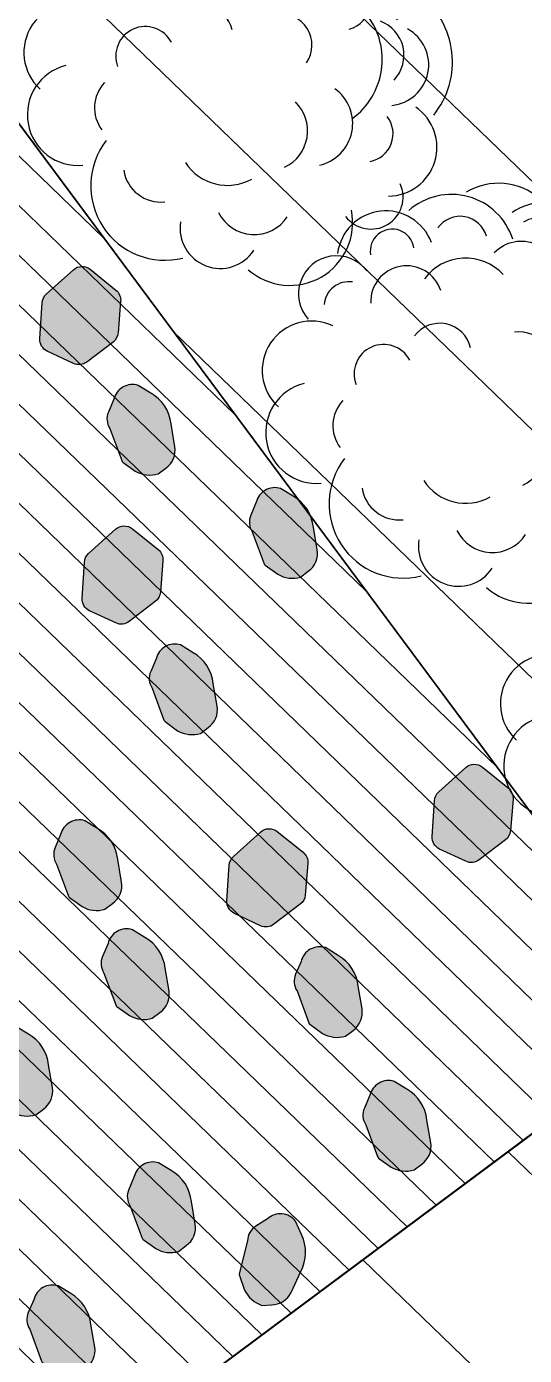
# Model space of a CAD drawing. Header units: millimetres. Extents: x 60.6 to 115.2, y 47.4 to 73.6.
# Drawn here: x 78.192 to 78.635, y 63.387 to 64.568 of the extents above; entities that cross this region are included whole.
import ezdxf

# ---------------------------------------------------------------- set-up
doc = ezdxf.new("R2010")
doc.units = ezdxf.units.MM
doc.layers.add('hatch 3', color=7, linetype='Continuous', true_color=0x57792a)
doc.layers.add('kamni', color=250, linetype='Continuous')
doc.layers.add('trees', color=118, linetype='Continuous')
doc.styles.get("Standard").update_dxf_attribs({"font": 'arial.ttf'})
pattern_1 = [(136, (-529.2652610559677, -497.6456645938825), (-0.1102770163103658, -0.1141951933037609), [])]

# ---------------------------------------------------------------- blocks, each defined once
blk = doc.blocks.new('LCPLSH01')
for centre, radius, start, end in [((0.4462804744991331, 3.411669429634358), 1.846751345422383, 346.3015873750088, 127.9370226553181), ((-1.236412537400685, 3.811305384647731), 1.00007828974768, 15.03719734787322, 170.8059841391778), ((-2.760716976921245, 2.978446032712869), 1.562548278924652, 72.59783825227498, 215.221853774835), ((-1.668193587478637, 2.712798834943607), 0.9873212501329246, 50.32486390489546, 170.5642262486379), ((0.7586330762831679, 2.964807016332069), 0.9344367083647337, 32.92540397215033, 120.281903141776), ((3.142254820817815, 2.675310571032115), 1.260942738531412, 307.7690162227123, 119.5953548926374), ((-0.4589377279976397, 1.627808135024173), 1.247029163362783, 57.13994507918288, 143.1153100614277), ((2.006182093419394, 1.977579965638514), 0.9124787550288564, 340.8702265453924, 60.91392328387293), ((-4.349620928356185, 1.578876762556572), 0.7955394740648652, 61.28893497756891, 228.7430707917667), ((3.880227601253903, 1.310261164579304), 1.227032837637524, 268.3456964574647, 71.80761159692182), ((-1.318788486342076, 1.126752855753026), 1.005077407613917, 139.5951462315882, 249.8130744065581), ((-4.238335608000266, 0.2766872770903124), 1.20940199358339, 114.2325708235197, 259.6452990916742), ((-2.216451682237977, 0.5266801504001801), 1.063259472562121, 126.6684779249226, 258.2541899656549), ((2.205626102987434, 0.6630188588015073), 0.7356130302744137, 231.9504511444709, 44.67024517890606), ((-3.567620853735217, 0.2046980992808596), 0.7018041919928725, 124.7303738160669, 241.9445818217542), ((4.087216204638853, -0.68020637061346), 0.945697641107543, 241.4709903396407, 65.95299387556177), ((-1.550947569036563, -0.9173865270181221), 1.81861298405195, 150.2853854258438, 240.9902399207691), ((3.674230610140715, -0.5143150536240704), 0.6219042935600835, 285.9189036761777, 18.6962073373901), ((1.124192148135787, -0.3371376828147827), 0.7877327702540039, 217.1947256055235, 347.0017875511076), ((-2.899878326368441, -1.452754076236547), 2.114159667915088, 165.2088940143377, 256.0533005955064), ((-3.393083378196799, -1.59531678221272), 1.015845468367616, 119.784729226937, 265.1379386636391), ((-0.7588451963190757, -0.9527317274727274), 0.7798334301801184, 169.7034853116127, 302.4572715365821), ((2.414882900585532, -1.20921618802454), 0.8945179320400393, 222.2015704582211, 26.26703907361906), ((-2.84061122940977, -1.610748862099625), 0.8990170335302412, 160.5723700214119, 273.7596949951071), ((3.312598456603784, -1.957550306748228), 1.210708977616722, 224.5471956577107, 16.64523818653643), ((0.9950356393370683, -1.632160819664175), 1.27603188767645, 247.0119664507745, 347.4341500612608), ((3.257558137070898, -2.217367316952538), 0.5432171475903874, 212.3242603326337, 34.48841469371855), ((-1.747946953563424, -2.534062625258702), 0.6633297925705822, 127.732698048603, 344.8714011554787), ((-2.195311787528958, -3.318403248259761), 1.117149114927742, 146.8299787883539, 298.3034898994062), ((0.04330586114038582, -2.894438649574825), 0.9257499348200435, 199.6380275572884, 340.3619724427115), ((1.785686750630131, -3.072820030722905), 0.6772092297614505, 219.6109414307482, 348.696108281547), ((-2.293395045371714, -3.510496146368599), 0.4046796102187317, 149.5216477167455, 313.5871163321817), ((1.830966861297544, -2.636847800152202), 1.601922212302519, 221.7692870858376, 335.3393969305943), ((-0.2538125552685635, -3.616879948939149), 1.354988975176594, 187.9213749218619, 329.6271875248916), ((-0.2146143119842314, -3.605656469457937), 0.9828861064566123, 191.6192407458756, 322.623335431122), ((-1.002978126850017, -3.580073632426355), 1.53848519617026, 221.5755322007732, 292.6670439762376), ((0.8803330515328049, -3.38072203088602), 1.585534798419175, 253.3841287376492, 324.4756405131403)]:
    blk.add_arc(centre, radius, start, end)
at = {"flags": 1}
for tag, p in [('SIZE', (-1.267605633802816, 1.068913480885312)), ('ITEM', (-1.267605633802816, 0.2117706237424546))]:
    blk.add_attdef(tag, p, '', height=0.5, dxfattribs=at)

msp = doc.modelspace()

# ---------------------------------------------------------------- hatches: boundary and pattern name
at = {"layer": 'hatch 3', "linetype": 'Continuous'}
h = msp.add_hatch(dxfattribs=at)
h.set_pattern_fill('ANSI31', color=256, scale=0.05, angle=91, style=0)
h.set_pattern_definition(pattern_1)
h.paths.add_polyline_path([(82.31941499405173, 51.68477767416323), (81.5943143628441, 52.65936033139565), (79.72764402654502, 55.16828731276496), (77.10119338252753, 58.69840870083976), (75.66858394050428, 60.62392945809654), (75.31043158000546, 61.10530964741577), (76.13038718819564, 61.71536598745342), (77.73498781936269, 62.90920718897837), (78.53728813494638, 63.5061277897405), (79.33958845052996, 64.10304839050286), (80.944189081697, 65.29688959202781), (82.08355399931668, 66.14459010753637), (85.5777142254102, 66.15196578983478), (85.1779475441806, 64.39691265394413), (84.30039786269185, 60.49436136581039), (82.72080843563185, 53.46976904725534), (82.3582963377919, 51.85764145623239)])
h = msp.add_hatch(dxfattribs=at)
h.set_pattern_fill('ANSI31', color=256, scale=0.05, angle=91, style=0)
h.set_pattern_definition(pattern_1)
h.paths.add_polyline_path([(78.77797822962123, 63.68520396996928), (78.12136556878261, 64.56773431711122), (79.00389591592466, 65.22434697794984), (79.66050857676316, 64.3418166308079)])
h = msp.add_hatch(dxfattribs=at)
h.set_pattern_fill('ANSI31', color=41, scale=0.01, angle=91, style=0)
h.set_pattern_definition([(136, (679.4135977810487, -569.1557750629456), (-0.02205540326207316, -0.02283903866075217), [])])
h.paths.add_polyline_path([(77.89544788247952, 63.02859130913032), (77.2388352216409, 63.91112165627226), (78.12136556878295, 64.56773431711088), (78.77797822962145, 63.68520396996894)])
at = {"layer": 'kamni', "linetype": 'ByBlock', "ltscale": 2}
h = msp.add_hatch(color=256, dxfattribs=at)
h.set_gradient(color1=(130, 130, 130), color2=(163, 163, 163), centered=1, one_color=1, tint=0.6399999856948853, name='SPHERICAL')
edge = h.paths.add_edge_path()
edge.add_line((78.27615029491926, 64.32377136185937), (78.2738861353672, 64.29569027298999))
edge.add_arc((78.26240340008815, 64.29661611830647), 0.01151999995829113, 307.2414973704428, 355.39025156837505, ccw=False)
edge.add_line((78.26937502591909, 64.28744514058803), (78.24605755750599, 64.2697195861449))
edge.add_arc((78.23908593164197, 64.27889056391018), 0.01152000001559035, 244.97052524652912, 307.2414973604518, ccw=False)
edge.add_line((78.23421199889731, 64.26845240411262), (78.21086958597584, 64.27935177265385))
edge.add_arc((78.21574351873358, 64.2897899324214), 0.01151999999391073, 176.3479944034461, 244.9705251244554, ccw=False)
edge.add_line((78.2042469121235, 64.29052371461898), (78.20627016219669, 64.32222319041898))
edge.add_arc((78.217766768812, 64.32148940823299), 0.0115199999984231, 132.0214219802031, 176.3479944626598, ccw=False)
edge.add_line((78.2100551839344, 64.33004755398065), (78.23407323223637, 64.35168976762202))
edge.add_arc((78.24178481711033, 64.34313162187163), 0.01151999999796497, 51.14496387606118, 132.0214219576772, ccw=False)
edge.add_line((78.2490119135806, 64.35210265729461), (78.27189465606727, 64.33366824264044))
edge.add_arc((78.26466755958143, 64.3246972072028), 0.01152000001906038, -4.609748541704789, 51.14496386149659, ccw=False)
h = msp.add_hatch(color=256, dxfattribs=at)
h.set_gradient(color1=(130, 130, 130), color2=(64, 64, 64), one_color=1, tint=0.25, name='INVSPHERICAL')
edge = h.paths.add_edge_path()
edge.add_line((78.30955911696208, 64.170346018175), (78.31635831867413, 64.17547735730773))
edge.add_arc((78.30498813339932, 64.19148127400342), 0.01963177176890384, 305.3923722487573, 368.8351001129976)
edge.add_line((78.32438696388897, 64.1944965415571), (78.3209362119843, 64.21467619901136))
edge.add_arc((78.28548122149664, 64.21100817958984), 0.03564422417386991, 5.906559682272529, 60.58350187326226)
edge.add_line((78.30298804603274, 64.2420568802329), (78.29180660849806, 64.24895233903067))
edge.add_arc((78.28671254577591, 64.2326967265052), 0.01703509358927651, 72.60044115239825, 166.4045270116866)
edge.add_line((78.27015478272472, 64.23670108617148), (78.26526470437022, 64.22528089825278))
edge.add_arc((78.27942674723647, 64.21908179369791), 0.01545937758862131, 156.3597200712953, 213.6489481306258)
edge.add_line((78.26655761663687, 64.21051570748318), (78.27705521640416, 64.18211341621623))
edge.add_arc((78.27947767989576, 64.1829301765423), 0.002556448082472068, 198.6321022814706, 234.2104867513443)
edge.add_line((78.27798264549301, 64.1808564603291), (78.28920107541796, 64.17276859420258))
edge.add_arc((78.30214145241155, 64.1947622764502), 0.02551813895145151, 239.5288101117863, 286.8987928476483)
h = msp.add_hatch(color=256, dxfattribs=at)
h.set_gradient(color1=(130, 130, 130), color2=(64, 64, 64), one_color=1, tint=0.25, name='INVSPHERICAL')
edge = h.paths.add_edge_path()
edge.add_line((78.43618778657321, 64.07870288198296), (78.44298698831585, 64.08383422116572))
edge.add_arc((78.43161680306594, 64.09983813787369), 0.01963177176449317, 305.3923721687674, 368.8351000331015)
edge.add_line((78.45101563355536, 64.10285340539963), (78.44756488162022, 64.12303306280432))
edge.add_arc((78.41210989109982, 64.11936504343726), 0.03564422420083402, 5.906559589786766, 60.58350178073758)
edge.add_line((78.42961671569924, 64.15041374407542), (78.41843527810931, 64.15730920283909))
edge.add_arc((78.4133412153991, 64.14105359035625), 0.0170350935450251, 72.60044114783192, 166.4045270068023)
edge.add_line((78.39678345239122, 64.14505795001355), (78.39189337401194, 64.13363776211031))
edge.add_arc((78.40605541690832, 64.12743865750281), 0.01545937763732717, 156.3597199373562, 213.648947996716)
edge.add_line((78.39318628624812, 64.11887257129115), (78.40368388607067, 64.09047028005875))
edge.add_arc((78.40610634952645, 64.09128704035379), 0.002556448038621741, 198.6321018787561, 234.2104863483453)
edge.add_line((78.40461131513473, 64.08921332418663), (78.41582974508435, 64.08112545804511))
edge.add_arc((78.42877012208976, 64.10311914021247), 0.0255181388882699, 239.5288099975184, 286.8987927333759)
h = msp.add_hatch(color=256, dxfattribs=at)
h.set_gradient(color1=(130, 130, 130), color2=(163, 163, 163), centered=1, one_color=1, tint=0.6399999856948853, name='SPHERICAL')
edge = h.paths.add_edge_path()
edge.add_line((78.31375748245523, 64.09318935404747), (78.31149332290329, 64.06510826517808))
edge.add_arc((78.30001058762423, 64.06603411049468), 0.01151999995830027, 307.2414973696505, 355.39025156781145, ccw=False)
edge.add_line((78.30698221345506, 64.05686313277613), (78.28366474504196, 64.039137578333))
edge.add_arc((78.27669311917793, 64.04830855609828), 0.01152000001559035, 244.97052524652912, 307.2414973604518, ccw=False)
edge.add_line((78.27181918643328, 64.03787039630072), (78.24847677351181, 64.04876976484195))
edge.add_arc((78.25335070626954, 64.05920792460961), 0.01151999999401374, 176.3479944040464, 244.9705251246946, ccw=False)
edge.add_line((78.24185409965935, 64.05994170680708), (78.24387734973277, 64.09164118260708))
edge.add_arc((78.25537395634808, 64.0909074004212), 0.01151999999841586, 132.0214219810017, 176.3479944632241, ccw=False)
edge.add_line((78.24766237147037, 64.09946554616874), (78.27168041977234, 64.12110775981012))
edge.add_arc((78.2793920046463, 64.11254961405973), 0.01151999999796497, 51.144963875620874, 132.0214219576772, ccw=False)
edge.add_line((78.28661910111668, 64.1215206494827), (78.30950184360324, 64.10308623482854))
edge.add_arc((78.3022747471174, 64.0941151993909), 0.01152000001906038, -4.609748541704789, 51.14496386149659, ccw=False)
h = msp.add_hatch(color=256, dxfattribs=at)
h.set_gradient(color1=(130, 130, 130), color2=(64, 64, 64), one_color=1, tint=0.25, name='INVSPHERICAL')
edge = h.paths.add_edge_path()
edge.add_line((78.34716630449805, 63.93976401036309), (78.35396550621022, 63.94489534949582))
edge.add_arc((78.34259532093529, 63.9608992661914), 0.01963177176887701, 305.39237224922, 368.8351001133764)
edge.add_line((78.36199415142482, 63.9639145337452), (78.35854339952027, 63.98409419119946))
edge.add_arc((78.32308840903261, 63.98042617177794), 0.03564422417386991, 5.906559682272529, 60.58350187326226)
edge.add_line((78.3405952335687, 64.01147487242099), (78.32941379603403, 64.01837033121876))
edge.add_arc((78.32431973331188, 64.00211471869329), 0.01703509358927651, 72.60044115239825, 166.4045270116866)
edge.add_line((78.30776197026069, 64.00611907835957), (78.3028718919062, 63.99469889044087))
edge.add_arc((78.31703393477244, 63.98849978588601), 0.01545937758862131, 156.3597200712953, 213.6489481306258)
edge.add_line((78.30416480417284, 63.97993369967128), (78.31466240394013, 63.95153140840432))
edge.add_arc((78.31708486743184, 63.95234816873062), 0.002556448082652441, 198.6321022854854, 234.2104867543244)
edge.add_line((78.3155898330291, 63.95027445251719), (78.32680826295382, 63.94218658639068))
edge.add_arc((78.33974863994752, 63.96418026863842), 0.02551813895160715, 239.5288101116957, 286.8987928475742)
h = msp.add_hatch(color=256, dxfattribs=at)
h.set_gradient(color1=(130, 130, 130), color2=(163, 163, 163), centered=1, one_color=1, tint=0.6399999856948853, name='SPHERICAL')
edge = h.paths.add_edge_path()
edge.add_line((78.62503358877962, 63.88144039397105), (78.62276942922756, 63.85335930510166))
edge.add_arc((78.6112866939485, 63.85428515041815), 0.01151999995829113, 307.2414973704428, 355.39025156837505, ccw=False)
edge.add_line((78.61825831977944, 63.84511417269971), (78.59494085136635, 63.82738861825658))
edge.add_arc((78.58796922550232, 63.83655959602186), 0.01152000001559035, 244.97052524652912, 307.2414973604518, ccw=False)
edge.add_line((78.58309529275766, 63.8261214362243), (78.5597528798362, 63.83702080476553))
edge.add_arc((78.56462681259393, 63.84745896453308), 0.01151999999391073, 176.3479944034461, 244.9705251244554, ccw=False)
edge.add_line((78.55313020598385, 63.84819274673066), (78.55515345605704, 63.87989222253066))
edge.add_arc((78.56665006267235, 63.87915844034467), 0.0115199999984231, 132.0214219802031, 176.3479944626598, ccw=False)
edge.add_line((78.55893847779475, 63.88771658609232), (78.58295652609672, 63.9093587997337))
edge.add_arc((78.59066811097068, 63.90080065398331), 0.01151999999796497, 51.14496387606118, 132.0214219576772, ccw=False)
edge.add_line((78.59789520744096, 63.90977168940628), (78.62077794992763, 63.89133727475212))
edge.add_arc((78.61355085344178, 63.88236623931448), 0.01152000001906038, -4.609748541704789, 51.14496386149659, ccw=False)
h = msp.add_hatch(color=256, dxfattribs=at)
h.set_gradient(color1=(130, 130, 130), color2=(64, 64, 64), one_color=1, tint=0.25, name='INVSPHERICAL')
edge = h.paths.add_edge_path()
edge.add_line((78.26218532814539, 63.78351904145552), (78.26898452988803, 63.78865038063827))
edge.add_arc((78.25761434463811, 63.80465429734625), 0.01963177176449317, 305.3923721687674, 368.8351000331015)
edge.add_line((78.27701317512754, 63.80766956487219), (78.2735624231924, 63.82784922227688))
edge.add_arc((78.238107432672, 63.82418120290981), 0.03564422420083402, 5.906559589786766, 60.58350178073758)
edge.add_line((78.25561425727142, 63.85522990354798), (78.24443281968149, 63.86212536231164))
edge.add_arc((78.23933875697128, 63.84586974982881), 0.0170350935450251, 72.60044114783192, 166.4045270068023)
edge.add_line((78.2227809939634, 63.84987410948611), (78.21789091558412, 63.83845392158287))
edge.add_arc((78.2320529584805, 63.83225481697536), 0.01545937763732717, 156.3597199373562, 213.648947996716)
edge.add_line((78.2191838278203, 63.82368873076371), (78.22968142764284, 63.79528643953131))
edge.add_arc((78.23210389109863, 63.79610319982635), 0.002556448038621741, 198.6321018787561, 234.2104863483453)
edge.add_line((78.23060885670691, 63.79402948365919), (78.24182728665653, 63.78594161751766))
edge.add_arc((78.25476766366194, 63.80793529968503), 0.0255181388882699, 239.5288099975184, 286.8987927333759)
h = msp.add_hatch(color=256, dxfattribs=at)
h.set_gradient(color1=(130, 130, 130), color2=(163, 163, 163), centered=1, one_color=1, tint=0.6399999856948853, name='SPHERICAL')
edge = h.paths.add_edge_path()
edge.add_line((78.44258726234966, 63.82422947788984), (78.4403231027976, 63.79614838902046))
edge.add_arc((78.42884036751855, 63.79707423433695), 0.01151999995829113, 307.2414973704428, 355.39025156837505, ccw=False)
edge.add_line((78.43581199334949, 63.78790325661851), (78.41249452493639, 63.77017770217537))
edge.add_arc((78.40552289907237, 63.77934867994065), 0.01152000001559035, 244.97052524652912, 307.2414973604518, ccw=False)
edge.add_line((78.40064896632771, 63.76891052014309), (78.37730655340624, 63.77980988868433))
edge.add_arc((78.38218048616397, 63.79024804845187), 0.01151999999391073, 176.3479944034461, 244.9705251244554, ccw=False)
edge.add_line((78.3706838795539, 63.79098183064946), (78.37270712962709, 63.82268130644945))
edge.add_arc((78.3842037362424, 63.82194752426346), 0.0115199999984231, 132.0214219802031, 176.3479944626598, ccw=False)
edge.add_line((78.3764921513648, 63.83050567001112), (78.40051019966677, 63.85214788365249))
edge.add_arc((78.40822178454073, 63.84358973790211), 0.01151999999796497, 51.14496387606118, 132.0214219576772, ccw=False)
edge.add_line((78.415448881011, 63.85256077332508), (78.43833162349767, 63.83412635867091))
edge.add_arc((78.43110452701183, 63.82515532323328), 0.01152000001906038, -4.609748541704789, 51.14496386149659, ccw=False)
h = msp.add_hatch(color=256, dxfattribs=at)
h.set_gradient(color1=(130, 130, 130), color2=(64, 64, 64), one_color=1, tint=0.25, name='INVSPHERICAL')
edge = h.paths.add_edge_path()
edge.add_line((78.30431481670564, 63.68670618383283), (78.31111401844828, 63.69183752301558))
edge.add_arc((78.29974383319825, 63.70784143972344), 0.01963177176446633, 305.39237216923, 368.8351000334294)
edge.add_line((78.31914266368767, 63.71085670724949), (78.31569191175265, 63.73103636465419))
edge.add_arc((78.28023692123224, 63.72736834528712), 0.03564422420083402, 5.906559589786766, 60.58350178073758)
edge.add_line((78.29774374583167, 63.75841704592528), (78.28656230824163, 63.76531250468895))
edge.add_arc((78.28146824553119, 63.74905689220645), 0.01703509354476763, 72.60044114675912, 166.404527006161)
edge.add_line((78.26491048252365, 63.75306125186387), (78.26002040414437, 63.74164106396017))
edge.add_arc((78.27418244704074, 63.73544195935256), 0.01545937763737276, 156.3597199369703, 213.6489479961318)
edge.add_line((78.26131331638044, 63.72687587314101), (78.2718109162031, 63.69847358190862))
edge.add_arc((78.27423337965888, 63.69929034220365), 0.002556448038621741, 198.6321018787561, 234.2104863483453)
edge.add_line((78.27273834526716, 63.69721662603649), (78.28395677521678, 63.68912875989497))
edge.add_arc((78.29689715222219, 63.71112244206233), 0.0255181388882699, 239.5288099975184, 286.8987927333759)
h = msp.add_hatch(color=256, dxfattribs=at)
h.set_gradient(color1=(130, 130, 130), color2=(64, 64, 64), one_color=1, tint=0.25, name='INVSPHERICAL')
edge = h.paths.add_edge_path()
edge.add_line((78.47599608439248, 63.67080413420547), (78.48279528610453, 63.6759354733382))
edge.add_arc((78.47142510082972, 63.69193939003389), 0.01963177176890384, 305.3923722487573, 368.8351001129976)
edge.add_line((78.49082393131937, 63.69495465758757), (78.4873731794147, 63.71513431504184))
edge.add_arc((78.45191818892704, 63.71146629562031), 0.03564422417386991, 5.906559682272529, 60.58350187326226)
edge.add_line((78.46942501346314, 63.74251499626337), (78.45824357592846, 63.74941045506114))
edge.add_arc((78.45314951320631, 63.73315484253567), 0.01703509358927651, 72.60044115239825, 166.4045270116866)
edge.add_line((78.43659175015512, 63.73715920220195), (78.43170167180062, 63.72573901428325))
edge.add_arc((78.44586371466687, 63.71953990972838), 0.01545937758862131, 156.3597200712953, 213.6489481306258)
edge.add_line((78.43299458406727, 63.71097382351365), (78.44349218383456, 63.6825715322467))
edge.add_arc((78.44591464732616, 63.68338829257277), 0.002556448082472068, 198.6321022814706, 234.2104867513443)
edge.add_line((78.44441961292341, 63.68131457635957), (78.45563804284836, 63.67322671023305))
edge.add_arc((78.46857841984195, 63.69522039248068), 0.02551813895145151, 239.5288101117863, 286.8987928476483)
h = msp.add_hatch(color=256, dxfattribs=at)
h.set_gradient(color1=(130, 130, 130), color2=(64, 64, 64), one_color=1, tint=0.25, name='INVSPHERICAL')
edge = h.paths.add_edge_path()
edge.add_line((78.20069979241578, 63.60087215677765), (78.20749899415841, 63.60600349595995))
edge.add_arc((78.19612880890804, 63.62200741266815), 0.0196317717649419, 305.392372169465, 368.8351000335534)
edge.add_line((78.21552763939792, 63.62502268019432), (78.21207688746279, 63.64520233759902))
edge.add_arc((78.17662189694283, 63.64153431823172), 0.03564422420040508, 5.906559590225536, 60.58350178119481)
edge.add_line((78.1941287215418, 63.67258301886966), (78.18294728395188, 63.67947847763332))
edge.add_arc((78.17785322124143, 63.66322286515071), 0.01703509354487612, 72.60044114687348, 166.4045270058792)
edge.add_line((78.16129545823378, 63.66722722480824), (78.1564053798545, 63.655807036905))
edge.add_arc((78.17056742275088, 63.6496079322975), 0.01545937763732717, 156.3597199373562, 213.648947996716)
edge.add_line((78.15769829209069, 63.64104184608584), (78.16819589191323, 63.61263955485344))
edge.add_arc((78.17061835536902, 63.61345631514848), 0.002556448038621741, 198.6321018787561, 234.2104863483453)
edge.add_line((78.16912332097729, 63.61138259898132), (78.18034175092703, 63.6032947328398))
edge.add_arc((78.19328212793243, 63.62528841500705), 0.02551813888817191, 239.5288099973889, 286.8987927332059)
h = msp.add_hatch(color=256, dxfattribs=at)
h.set_gradient(color1=(130, 130, 130), color2=(64, 64, 64), one_color=1, tint=0.25, name='INVSPHERICAL')
edge = h.paths.add_edge_path()
edge.add_line((78.53713702700566, 63.55194174313647), (78.54393622874818, 63.55707308231877))
edge.add_arc((78.53256604349826, 63.57307699902685), 0.01963177176458585, 305.3923721685752, 368.8351000327227)
edge.add_line((78.5519648739878, 63.57609226655268), (78.54851412205267, 63.59627192395783))
edge.add_arc((78.51305913153271, 63.59260390459042), 0.03564422420041678, 5.906559590407308, 60.58350178144374)
edge.add_line((78.53056595613157, 63.62365260522847), (78.51938451854164, 63.63054806399214))
edge.add_arc((78.5142904558312, 63.61429245150953), 0.01703509354487612, 72.60044114687348, 166.4045270058792)
edge.add_line((78.49773269282355, 63.61829681116706), (78.49284261444427, 63.60687662326382))
edge.add_arc((78.50700465734099, 63.60067751865608), 0.01545937763773078, 156.3597199370911, 213.6489479967171)
edge.add_line((78.49413552668045, 63.5921114324442), (78.504633126503, 63.56370914121226))
edge.add_arc((78.50705558995878, 63.5645259015073), 0.002556448038621741, 198.6321018787561, 234.2104863483453)
edge.add_line((78.50556055556706, 63.56245218534013), (78.51677898551668, 63.55436431919816))
edge.add_arc((78.52971936252163, 63.57635800136586), 0.02551813888833325, 239.5288099987867, 286.8987927346714)
h = msp.add_hatch(color=256, dxfattribs=at)
h.set_gradient(color1=(130, 130, 130), color2=(64, 64, 64), one_color=1, tint=0.25, name='INVSPHERICAL')
edge = h.paths.add_edge_path()
edge.add_line((78.32765815073844, 63.47959308321924), (78.33445735245061, 63.48472442235197))
edge.add_arc((78.32308716717614, 63.50072833904733), 0.01963177176842827, 305.3923722485224, 368.8351001128735)
edge.add_line((78.34248599766534, 63.50374360660089), (78.33903524576067, 63.52392326405561))
edge.add_arc((78.30358025527346, 63.52025524463386), 0.03564422417344097, 5.9065596827113, 60.58350187371948)
edge.add_line((78.3210870798091, 63.55130394527669), (78.30990564227443, 63.55819940407491))
edge.add_arc((78.3048115795525, 63.54194379154922), 0.01703509358942549, 72.60044115335668, 166.4045270125197)
edge.add_line((78.2882538165012, 63.54594815121527), (78.28336373814659, 63.53452796329657))
edge.add_arc((78.29752578101272, 63.5283288587417), 0.01545937758851716, 156.3597200711264, 213.6489481308593)
edge.add_line((78.28465665041324, 63.51976277252697), (78.29515425018064, 63.49136048126047))
edge.add_arc((78.29757671367292, 63.49217724158632), 0.002556448083045796, 198.6321022717574, 234.2104867419233)
edge.add_line((78.29608167926949, 63.49010352537289), (78.30730010919433, 63.48201565924637))
edge.add_arc((78.32024048618746, 63.50400934149422), 0.02551813895141688, 239.5288101129252, 286.8987928487737)
h = msp.add_hatch(color=256, dxfattribs=at)
h.set_gradient(color1=(130, 130, 130), color2=(64, 64, 64), one_color=1, tint=0.25, name='INVSPHERICAL')
edge = h.paths.add_edge_path()
edge.add_line((78.40182574346704, 63.43161146595719), (78.41033498991976, 63.43200199137834))
edge.add_arc((78.40999979609285, 63.45163090140704), 0.019631771795139, 270.9783184650939, 334.4210463293718)
edge.add_line((78.42770748115163, 63.44315479654267), (78.43626562180373, 63.46175276662404))
edge.add_arc((78.4049430925653, 63.4787648174962), 0.0356442241151161, 331.4925058023415, 386.1694479933074)
edge.add_line((78.43693355799655, 63.49448489492158), (78.43160625487792, 63.50649288134889))
edge.add_arc((78.41821660666017, 63.49596141740426), 0.01703509354867882, 38.18638721417508, 131.9904730736476)
edge.add_line((78.40682000932293, 63.50862285418486), (78.39633147694008, 63.50196520838188))
edge.add_arc((78.40451126274911, 63.48884714981409), 0.01545937762231983, 121.9456662770571, 179.234894336606)
edge.add_line((78.3890532634565, 63.48905358222407), (78.38166141450642, 63.45968948307916))
edge.add_arc((78.38412149394446, 63.45899418762542), 0.002556448045520293, 164.218047265119, 199.7964317348159)
edge.add_line((78.38171612721567, 63.45812837153096), (78.38640003605997, 63.44511577197397))
edge.add_arc((78.40950567785865, 63.45594650290195), 0.02551813894787653, 205.1147562789811, 252.4847390148752)
h = msp.add_hatch(color=256, dxfattribs=at)
h.set_gradient(color1=(130, 130, 130), color2=(64, 64, 64), one_color=1, tint=0.25, name='INVSPHERICAL')
edge = h.paths.add_edge_path()
edge.add_line((78.23830697995186, 63.37029014896575), (78.24510618169438, 63.37542148814805))
edge.add_arc((78.23373599644447, 63.39142540485614), 0.01963177176458585, 305.3923721685752, 368.8351000327227)
edge.add_line((78.253134826934, 63.39444067238196), (78.24968407499887, 63.41462032978711))
edge.add_arc((78.21422908447892, 63.4109523104197), 0.03564422420041678, 5.906559590407308, 60.58350178144374)
edge.add_line((78.23173590907777, 63.44200101105776), (78.22055447148784, 63.44889646982142))
edge.add_arc((78.2154604087774, 63.43264085733881), 0.01703509354487612, 72.60044114687348, 166.4045270058792)
edge.add_line((78.19890264576975, 63.43664521699634), (78.19401256739047, 63.4252250290931))
edge.add_arc((78.20817461028719, 63.41902592448537), 0.01545937763773078, 156.3597199370911, 213.6489479967171)
edge.add_line((78.19530547962665, 63.41045983827348), (78.2058030794492, 63.38205754704154))
edge.add_arc((78.20822554290498, 63.38287430733658), 0.002556448038621741, 198.6321018787561, 234.2104863483453)
edge.add_line((78.20673050851326, 63.38080059116942), (78.21794893846288, 63.37271272502744))
edge.add_arc((78.23088931546783, 63.39470640719514), 0.02551813888833325, 239.5288099987867, 286.8987927346714)

# ---------------------------------------------------------------- linework, layer by layer
at = {"layer": 'Defpoints', "color": 2}
for p, q in [((85.2421124682769, 68.49459369374131), (72.28810694884828, 58.85666559282595)), ((76.13038718819564, 61.71536598745354), (82.08355398992353, 66.14459010054782))]:
    msp.add_line(p, q, dxfattribs=at)
at = {"layer": 'Defpoints'}
msp.add_line((78.77797822962134, 63.68520396996917), (76.94816684574448, 66.14459010753603), dxfattribs=at)
msp.add_lwpolyline([(77.89544788247952, 63.02859130913032), (77.2388352216409, 63.91112165627226), (78.12136556878295, 64.56773431711088), (78.77797822962145, 63.68520396996894), (77.89544788247963, 63.02859130913043)], close=True, dxfattribs=at)
at = {"layer": 'hatch 3', "linetype": 'Continuous'}
for points in [[(82.31941499405173, 51.68477767416323), (81.5943143628441, 52.65936033139565), (79.72764402654502, 55.16828731276496), (77.10119338252753, 58.69840870083976), (75.66858394050428, 60.62392945809654), (75.31043158000546, 61.10530964741577), (76.13038718819564, 61.71536598745342), (77.73498781936269, 62.90920718897837), (78.53728813494638, 63.5061277897405), (79.33958845052996, 64.10304839050286), (80.944189081697, 65.29688959202781), (82.08355399931668, 66.14459010753637), (85.5777142254102, 66.15196578983478), (85.1779475441806, 64.39691265394413), (84.30039786269185, 60.49436136581039), (82.72080843563185, 53.46976904725534), (82.3582963377919, 51.85764145623239), (82.31941499421464, 51.68477767488753)], [(78.77797822962123, 63.68520396996928), (78.12136556878261, 64.56773431711122), (79.00389591592466, 65.22434697794984), (79.66050857676316, 64.3418166308079), (78.77797822962134, 63.68520396996939)]]:
    msp.add_lwpolyline(points, close=True, dxfattribs=at)
at = {"layer": 'kamni', "linetype": 'ByBlock', "ltscale": 2}
for points in [[(78.27615029491926, 64.32377136185937), (78.2738861353672, 64.29569027298999, -0.213235042842403), (78.26937502591909, 64.28744514058803), (78.24605755750599, 64.2697195861449, -0.2785982335654852), (78.23421199889731, 64.26845240411262), (78.21086958597584, 64.27935177265385, -0.3087033563484225), (78.2042469121235, 64.29052371461898), (78.20627016219669, 64.32222319041898, -0.1958595006723922), (78.2100551839344, 64.33004755398065), (78.23407323223637, 64.35168976762202, -0.3683071794997488), (78.2490119135806, 64.35210265729461), (78.27189465606727, 64.33366824264044, -0.248191503945889)], [(78.31375748245523, 64.09318935404747), (78.31149332290329, 64.06510826517808, -0.213235042842403), (78.30698221345506, 64.05686313277613), (78.28366474504196, 64.039137578333, -0.2785982335654852), (78.27181918643328, 64.03787039630072), (78.24847677351181, 64.04876976484195, -0.3087033563484225), (78.24185409965935, 64.05994170680708), (78.24387734973277, 64.09164118260708, -0.1958595006723922), (78.24766237147037, 64.09946554616874), (78.27168041977234, 64.12110775981012, -0.3683071794997488), (78.28661910111668, 64.1215206494827), (78.30950184360324, 64.10308623482854, -0.248191503945889)], [(78.62503358877962, 63.88144039397105), (78.62276942922756, 63.85335930510166, -0.213235042842403), (78.61825831977944, 63.84511417269971), (78.59494085136635, 63.82738861825658, -0.2785982335654852), (78.58309529275766, 63.8261214362243), (78.5597528798362, 63.83702080476553, -0.3087033563484225), (78.55313020598385, 63.84819274673066), (78.55515345605704, 63.87989222253066, -0.1958595006723922), (78.55893847779475, 63.88771658609232), (78.58295652609672, 63.9093587997337, -0.3683071794997488), (78.59789520744096, 63.90977168940628), (78.62077794992763, 63.89133727475212, -0.248191503945889)], [(78.44258726234966, 63.82422947788984), (78.4403231027976, 63.79614838902046, -0.213235042842403), (78.43581199334949, 63.78790325661851), (78.41249452493639, 63.77017770217537, -0.2785982335654852), (78.40064896632771, 63.76891052014309), (78.37730655340624, 63.77980988868433, -0.3087033563484225), (78.3706838795539, 63.79098183064946), (78.37270712962709, 63.82268130644945, -0.1958595006723922), (78.3764921513648, 63.83050567001112), (78.40051019966677, 63.85214788365249, -0.3683071794997488), (78.415448881011, 63.85256077332508), (78.43833162349767, 63.83412635867091, -0.248191503945889)]]:
    msp.add_lwpolyline(points, format="xyb", close=True, dxfattribs=at)
at = {"layer": 'kamni'}
for points in [[(78.30955911696208, 64.170346018175), (78.31635831867413, 64.17547735730773, 0.2841157258522438), (78.32438696388897, 64.1944965415571), (78.3209362119843, 64.21467619901136, 0.2432049483606517), (78.30298804603274, 64.2420568802329), (78.29180660849806, 64.24895233903067, 0.4337962987139013), (78.27015478272472, 64.23670108617148), (78.26526470437022, 64.22528089825278, 0.2553114715337171), (78.26655761663687, 64.21051570748318), (78.27705521640416, 64.18211341621623, 0.1564991940563422), (78.27798264549301, 64.1808564603291), (78.28920107541796, 64.17276859420258, 0.2096850641670248)], [(78.43618778657321, 64.07870288198296), (78.44298698831585, 64.08383422116572, 0.2841157258522438), (78.45101563355536, 64.10285340539963), (78.44756488162022, 64.12303306280432, 0.2432049483606517), (78.42961671569924, 64.15041374407542), (78.41843527810931, 64.15730920283909, 0.4337962987139013), (78.39678345239122, 64.14505795001355), (78.39189337401194, 64.13363776211031, 0.2553114715337171), (78.39318628624812, 64.11887257129115), (78.40368388607067, 64.09047028005875, 0.1564991940563422), (78.40461131513473, 64.08921332418663), (78.41582974508435, 64.08112545804511, 0.2096850641670248)], [(78.34716630449805, 63.93976401036309), (78.35396550621022, 63.94489534949582, 0.2841157258522438), (78.36199415142482, 63.9639145337452), (78.35854339952027, 63.98409419119946, 0.2432049483606517), (78.3405952335687, 64.01147487242099), (78.32941379603403, 64.01837033121876, 0.4337962987139013), (78.30776197026069, 64.00611907835957), (78.3028718919062, 63.99469889044087, 0.2553114715337171), (78.30416480417284, 63.97993369967128), (78.31466240394013, 63.95153140840432, 0.1564991940563422), (78.3155898330291, 63.95027445251719), (78.32680826295382, 63.94218658639068, 0.2096850641670248)], [(78.26218532814539, 63.78351904145552), (78.26898452988803, 63.78865038063827, 0.2841157258522438), (78.27701317512754, 63.80766956487219), (78.2735624231924, 63.82784922227688, 0.2432049483606517), (78.25561425727142, 63.85522990354798), (78.24443281968149, 63.86212536231164, 0.4337962987139013), (78.2227809939634, 63.84987410948611), (78.21789091558412, 63.83845392158287, 0.2553114715337171), (78.2191838278203, 63.82368873076371), (78.22968142764284, 63.79528643953131, 0.1564991940563422), (78.23060885670691, 63.79402948365919), (78.24182728665653, 63.78594161751766, 0.2096850641670248)], [(78.30431481670564, 63.68670618383283), (78.31111401844828, 63.69183752301558, 0.2841157258522438), (78.31914266368767, 63.71085670724949), (78.31569191175265, 63.73103636465419, 0.2432049483606517), (78.29774374583167, 63.75841704592528), (78.28656230824163, 63.76531250468895, 0.4337962987139013), (78.26491048252365, 63.75306125186387), (78.26002040414437, 63.74164106396017, 0.2553114715337171), (78.26131331638044, 63.72687587314101), (78.2718109162031, 63.69847358190862, 0.1564991940563422), (78.27273834526716, 63.69721662603649), (78.28395677521678, 63.68912875989497, 0.2096850641670248)], [(78.47599608439248, 63.67080413420547), (78.48279528610453, 63.6759354733382, 0.2841157258522438), (78.49082393131937, 63.69495465758757), (78.4873731794147, 63.71513431504184, 0.2432049483606517), (78.46942501346314, 63.74251499626337), (78.45824357592846, 63.74941045506114, 0.4337962987139013), (78.43659175015512, 63.73715920220195), (78.43170167180062, 63.72573901428325, 0.2553114715337171), (78.43299458406727, 63.71097382351365), (78.44349218383456, 63.6825715322467, 0.1564991940563422), (78.44441961292341, 63.68131457635957), (78.45563804284836, 63.67322671023305, 0.2096850641670248)], [(78.20069979241578, 63.60087215677765), (78.20749899415841, 63.60600349595995, 0.2841157258522438), (78.21552763939792, 63.62502268019432), (78.21207688746279, 63.64520233759902, 0.2432049483606517), (78.1941287215418, 63.67258301886966), (78.18294728395188, 63.67947847763332, 0.4337962987139013), (78.16129545823378, 63.66722722480824), (78.1564053798545, 63.655807036905, 0.2553114715337171), (78.15769829209069, 63.64104184608584), (78.16819589191323, 63.61263955485344, 0.1564991940563422), (78.16912332097729, 63.61138259898132), (78.18034175092703, 63.6032947328398, 0.2096850641670248)], [(78.53713702700566, 63.55194174313647), (78.54393622874818, 63.55707308231877, 0.2841157258522438), (78.5519648739878, 63.57609226655268), (78.54851412205267, 63.59627192395783, 0.2432049483606517), (78.53056595613157, 63.62365260522847), (78.51938451854164, 63.63054806399214, 0.4337962987139013), (78.49773269282355, 63.61829681116706), (78.49284261444427, 63.60687662326382, 0.2553114715337171), (78.49413552668045, 63.5921114324442), (78.504633126503, 63.56370914121226, 0.1564991940563422), (78.50556055556706, 63.56245218534013), (78.51677898551668, 63.55436431919816, 0.2096850641670248)], [(78.32765815073844, 63.47959308321924), (78.33445735245061, 63.48472442235197, 0.2841157258522438), (78.34248599766534, 63.50374360660089), (78.33903524576067, 63.52392326405561, 0.2432049483606517), (78.3210870798091, 63.55130394527669), (78.30990564227443, 63.55819940407491, 0.4337962987139013), (78.2882538165012, 63.54594815121527), (78.28336373814659, 63.53452796329657, 0.2553114715337171), (78.28465665041324, 63.51976277252697), (78.29515425018064, 63.49136048126047, 0.1564991940563422), (78.29608167926949, 63.49010352537289), (78.30730010919433, 63.48201565924637, 0.2096850641670248)], [(78.40182574346704, 63.43161146595719), (78.41033498991976, 63.43200199137834, 0.2841157258522438), (78.42770748115163, 63.44315479654267), (78.43626562180373, 63.46175276662404, 0.2432049483606517), (78.43693355799655, 63.49448489492158), (78.43160625487792, 63.50649288134889, 0.4337962987139013), (78.40682000932293, 63.50862285418486), (78.39633147694008, 63.50196520838188, 0.2553114715337171), (78.3890532634565, 63.48905358222407), (78.38166141450642, 63.45968948307916, 0.1564991940563422), (78.38171612721567, 63.45812837153096), (78.38640003605997, 63.44511577197397, 0.2096850641670248)], [(78.23830697995186, 63.37029014896575), (78.24510618169438, 63.37542148814805, 0.2841157258522438), (78.253134826934, 63.39444067238196), (78.24968407499887, 63.41462032978711, 0.2432049483606517), (78.23173590907777, 63.44200101105776), (78.22055447148784, 63.44889646982142, 0.4337962987139013), (78.19890264576975, 63.43664521699634), (78.19401256739047, 63.4252250290931, 0.2553114715337171), (78.19530547962665, 63.41045983827348), (78.2058030794492, 63.38205754704154, 0.1564991940563422), (78.20673050851326, 63.38080059116942), (78.21794893846288, 63.37271272502744, 0.2096850641670248)]]:
    msp.add_lwpolyline(points, format="xyb", close=True, dxfattribs=at)

# ---------------------------------------------------------------- block references
at = {"layer": 'trees', "xscale": 0.03574890198806043, "yscale": 0.03574890198806043, "zscale": 0.03574890198806043, "rotation": 156.0000000000502}
for p in [(78.67258376183611, 64.75533282914398), (78.3797583213036, 64.53106279971394), (78.59170475481676, 64.24863005087889), (78.80345658567467, 63.9525436466231)]:
    msp.add_blockref('LCPLSH01', p, dxfattribs=at)

doc.saveas('drawing.dxf')
